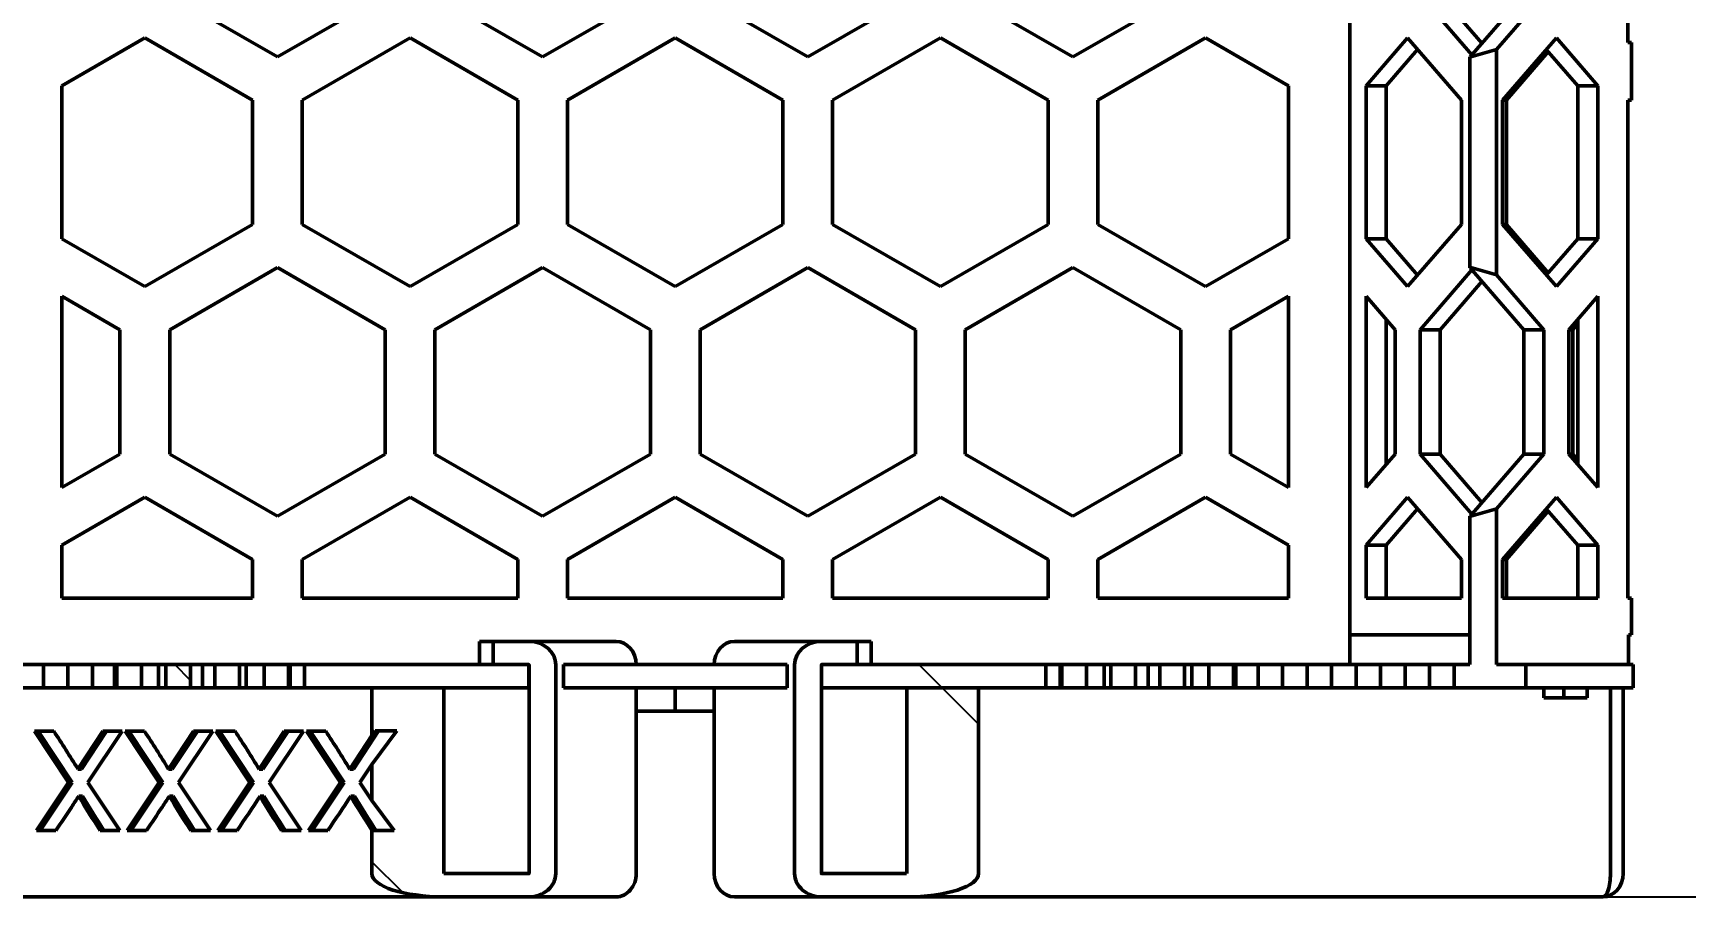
# Model space of a CAD drawing. Header units: millimetres. Extents: x 0 to 420, y 0 to 297.
# Drawn here: x 93.56 to 103.54, y 110.63 to 115.94 of the extents above; entities that cross this region are included whole.
import ezdxf

# ---------------------------------------------------------------- set-up
doc = ezdxf.new("R2010")
doc.units = ezdxf.units.MM
doc.header["$LTSCALE"] = 0.75
for name, color, linetype, lineweight in [('FD_Dimensions', 7, 'Continuous', 25), ('Hatching', 7, 'Continuous', 25), ('Visible', 7, 'Continuous', 50)]:
    doc.layers.add(name, color=color, linetype=linetype, lineweight=lineweight)
doc.styles.get("Standard").update_dxf_attribs({"font": 'arial.ttf'})
doc.dimstyles.new('Dim-ISO-25', dxfattribs={"dimtxt": 3.5, "dimasz": 3.5, "dimexe": 2.1, "dimexo": 2.1, "dimgap": 1.4, "dimtad": 1, "dimzin": 12, "dimdsep": 46, "dimtxsty": 'Standard', "dimcen": 0, "dimazin": 3, "dimtp": 0.1, "dimtm": 0.1, "dimtfac": 0.714286, "dimtmove": 0, "dimatfit": 3, "dimfxl": 1, "dimtzin": 12, "dimarcsym": 0})

# ---------------------------------------------------------------- blocks, each defined once
blk = doc.blocks.new('*D14')
at = {"layer": 'Defpoints', "color": 0, "transparency": 16777216}
for p in [(96.556716, 110.729372), (151.770328, 110.729372), (88.439213, 91.75135)]:
    blk.add_point(p, dxfattribs=at)
at = {"layer": 'FD_Dimensions', "color": 0, "lineweight": -2, "transparency": 16777216}
for p, q in [((98.656716, 110.729372), (153.870328, 110.729372)), ((151.770328, 95.25135), (151.770328, 107.229372)), ((90.539213, 91.75135), (153.870328, 91.75135))]:
    blk.add_line(p, q, dxfattribs=at)
at = {"layer": 'FD_Dimensions', "color": 0, "transparency": 16777216}
for points in [[(151.186994, 107.229372), (152.353661, 107.229372), (151.770328, 110.729372)], [(151.186994, 95.25135), (152.353661, 95.25135), (151.770328, 91.75135)]]:
    blk.add_solid(points, dxfattribs=at)
at = {"layer": 'FD_Dimensions', "color": 0, "transparency": 16777216, "insert": (148.583322, 101.240361), "char_height": 3.5, "attachment_point": 5, "rotation": 90}
blk.add_mtext('94.89', dxfattribs=at)

msp = doc.modelspace()

# ---------------------------------------------------------------- hatches: boundary and pattern name
at = {"layer": 'Hatching'}
h = msp.add_hatch(dxfattribs=at)
h.set_pattern_fill('ANSI31', color=256, angle=90, style=0)
h.paths.add_polyline_path([(99.6761, 112.1303), (98.537, 112.1303), (98.3221, 112.1303), (98.3221, 111.9903), (99.6761, 111.9903)], flags=0)
h.paths.add_polyline_path([(96.5565, 112.1303), (96.3418, 112.1303), (95.2024, 112.1303), (95.2024, 111.9903), (96.5565, 111.9903), (96.5565, 112.1301)], flags=0)
edge = h.paths.add_edge_path(flags=0)
edge.add_line((95.6089, 111.1322), (95.6089, 110.8698))
edge.add_ellipse((96.0439, 110.8698), major_axis=(0.435, 0), ratio=0.322774, start_angle=180, end_angle=270)
edge.add_line((96.0439, 110.7294), (96.5567, 110.7294))
edge.add_ellipse((96.5567, 110.8698), major_axis=(-0.1621, 0), ratio=0.866025, start_angle=89.99989, end_angle=180)
edge.add_line((96.7188, 110.8698), (96.7188, 112.1297))
edge.add_ellipse((96.5567, 112.1297), major_axis=(-0.1621, 0), ratio=0.866025, start_angle=180, end_angle=270.00001)
edge.add_line((96.5567, 112.2701), (96.3418, 112.2701))
edge.add_line((96.3418, 112.2701), (96.3418, 112.1303))
edge.add_line((96.3418, 112.1303), (96.3418, 112.1301))
edge.add_line((96.3418, 112.1301), (96.5565, 112.1301))
edge.add_line((96.5565, 112.1301), (96.5567, 112.1301))
edge.add_ellipse((96.5567, 112.1297), major_axis=(-0.000462, 0), ratio=0.866025, start_angle=180, end_angle=270.00001, ccw=False)
edge.add_line((96.5572, 112.1297), (96.5572, 110.8698))
edge.add_ellipse((96.5567, 110.8698), major_axis=(-0.000462, 0), ratio=0.866025, start_angle=89.96266, end_angle=180, ccw=False)
edge.add_line((96.5567, 110.8694), (96.0439, 110.8694))
edge.add_ellipse((96.0439, 110.8698), major_axis=(0.00124, 0), ratio=0.322774, start_angle=180, end_angle=270, ccw=False)
edge.add_line((96.0427, 110.8698), (96.0427, 111.9899))
edge.add_line((96.0427, 111.9899), (95.6089, 111.9899))
edge.add_line((95.6089, 111.9899), (95.6089, 111.7024))
edge.add_line((95.6089, 111.7024), (95.6291, 111.7299))
edge.add_line((95.6291, 111.7299), (95.7598, 111.7299))
edge.add_line((95.7598, 111.7299), (95.6089, 111.5272))
edge.add_line((95.6089, 111.5272), (95.6089, 111.311))
edge.add_line((95.6089, 111.311), (95.7429, 111.1299))
edge.add_line((95.7429, 111.1299), (95.6106, 111.1299))
edge.add_line((95.6106, 111.1299), (95.6089, 111.1322))
h.paths.add_polyline_path([(92.8874, 111.9903), (93.0353, 111.9903), (93.0353, 112.1303), (92.8874, 112.1303)], flags=0)
h.paths.add_polyline_path([(93.1833, 111.9903), (93.3312, 111.9903), (93.3312, 112.1303), (93.1833, 112.1303)], flags=0)
h.paths.add_polyline_path([(93.4791, 111.9903), (93.627, 111.9903), (93.627, 112.1303), (93.4791, 112.1303)], flags=0)
h.paths.add_polyline_path([(93.7749, 111.9903), (93.9229, 111.9903), (93.9229, 112.1303), (93.7749, 112.1303)], flags=0)
h.paths.add_polyline_path([(94.0708, 111.9903), (94.2187, 111.9903), (94.2187, 112.1303), (94.0708, 112.1303)], flags=0)
h.paths.add_polyline_path([(94.3666, 111.9903), (94.5145, 111.9903), (94.5145, 112.1303), (94.3666, 112.1303)], flags=0)
h.paths.add_polyline_path([(94.6624, 111.9903), (94.8104, 111.9903), (94.8104, 112.1303), (94.6624, 112.1303)], flags=0)
h.paths.add_polyline_path([(94.9583, 111.9903), (95.1062, 111.9903), (95.1062, 112.1303), (94.9583, 112.1303)], flags=0)
h.paths.add_polyline_path([(96.7644, 111.9903), (98.1142, 111.9903), (98.1142, 112.1303), (96.7644, 112.1303)], flags=0)
h.paths.add_polyline_path([(99.7724, 111.9903), (99.9203, 111.9903), (99.9203, 112.1303), (99.7724, 112.1303)], flags=0)
h.paths.add_polyline_path([(100.0682, 111.9903), (100.2162, 111.9903), (100.2162, 112.1303), (100.0682, 112.1303)], flags=0)
h.paths.add_polyline_path([(100.3641, 111.9903), (100.512, 111.9903), (100.512, 112.1303), (100.3641, 112.1303)], flags=0)
h.paths.add_polyline_path([(100.6599, 111.9903), (100.8078, 111.9903), (100.8078, 112.1303), (100.6599, 112.1303)], flags=0)
h.paths.add_polyline_path([(100.9557, 111.9903), (101.1037, 111.9903), (101.1037, 112.1303), (100.9557, 112.1303)], flags=0)
h.paths.add_polyline_path([(101.2516, 111.9903), (101.3995, 111.9903), (101.3995, 112.1303), (101.2516, 112.1303)], flags=0)
h.paths.add_polyline_path([(101.5474, 111.9903), (101.6953, 111.9903), (101.6953, 112.1303), (101.5474, 112.1303)], flags=0)
h.paths.add_polyline_path([(101.8433, 111.9903), (101.9912, 111.9903), (101.9912, 112.1303), (101.8433, 112.1303)], flags=0)
h.paths.add_polyline_path([(102.1391, 111.9903), (102.5719, 111.9903), (102.5719, 112.1303), (102.3946, 112.1303), (102.3946, 113.0699), (102.2393, 113.0251), (102.233, 113.0269), (102.233, 112.1303), (102.1391, 112.1303)], flags=0)
h.paths.add_polyline_path([(102.3946, 117.2526), (102.3946, 118.6125), (102.2393, 118.5676), (102.233, 118.5695), (102.233, 117.2956), (102.2393, 117.2975)], flags=0)
h.paths.add_polyline_path([(102.3946, 122.7952), (102.3946, 124.155), (102.2393, 124.1102), (102.233, 124.112), (102.233, 122.8382), (102.2393, 122.84)], flags=0)
h.paths.add_polyline_path([(102.3946, 128.3377), (102.3946, 129.6976), (102.2393, 129.6528), (102.233, 129.6546), (102.233, 128.3808), (102.2393, 128.3826)], flags=0)
h.paths.add_polyline_path([(92.6456, 129.6546), (92.6393, 129.6528), (92.484, 129.6976), (92.484, 128.3377), (92.6393, 128.3826), (92.6456, 128.3808)], flags=0)
h.paths.add_polyline_path([(102.2393, 126.8815), (102.233, 126.8833), (102.233, 125.6095), (102.2393, 125.6113), (102.3946, 125.5665), (102.3946, 126.9263)], flags=0)
h.paths.add_polyline_path([(92.6456, 124.112), (92.6393, 124.1102), (92.484, 124.155), (92.484, 122.7952), (92.6393, 122.84), (92.6456, 122.8382)], flags=0)
h.paths.add_polyline_path([(92.6393, 113.0251), (92.484, 113.0699), (92.484, 112.1303), (92.3067, 112.1303), (92.3067, 111.9903), (92.7395, 111.9903), (92.7395, 112.1303), (92.6456, 112.1303), (92.6456, 113.0269)], flags=0)
h.paths.add_polyline_path([(102.233, 120.0669), (102.2393, 120.0687), (102.3946, 120.0239), (102.3946, 121.3837), (102.2393, 121.3389), (102.233, 121.3407)], flags=0)
edge = h.paths.add_edge_path(flags=0)
edge.add_line((102.233, 132.0907), (102.233, 131.152))
edge.add_line((102.233, 131.152), (102.2393, 131.1539))
edge.add_line((102.2393, 131.1539), (102.3946, 131.109))
edge.add_line((102.3946, 131.109), (102.3946, 132.0907))
edge.add_ellipse((102.2325, 132.0907), major_axis=(-0.1621, 0), ratio=0.866025, start_angle=180, end_angle=270)
edge.add_line((102.2325, 132.2311), (102.2302, 132.2311))
edge.add_line((102.2302, 132.2311), (102.2302, 132.0911))
edge.add_line((102.2302, 132.0911), (102.2325, 132.0911))
edge.add_ellipse((102.2325, 132.0907), major_axis=(-0.000462, 0), ratio=0.866025, start_angle=180, end_angle=270, ccw=False)
h.paths.add_polyline_path([(102.233, 115.7982), (102.233, 114.5243), (102.2393, 114.5262), (102.3946, 114.4813), (102.3946, 115.8412), (102.2393, 115.7963)], flags=0)
h.paths.add_polyline_path([(92.6393, 125.6113), (92.6456, 125.6095), (92.6456, 126.8833), (92.6393, 126.8815), (92.484, 126.9263), (92.484, 125.5665)], flags=0)
edge = h.paths.add_edge_path(flags=0)
edge.add_ellipse((101.9418, 132.0683), major_axis=(-0.234, -0.0028), ratio=0.85644, start_angle=99.30566, end_angle=186.85337)
edge.add_line((102.1732, 132.0989), (100.9324, 139.1415))
edge.add_line((100.9324, 139.1415), (100.9496, 137.7024))
edge.add_line((100.9496, 137.7024), (101.9136, 132.2311))
edge.add_line((101.9136, 132.2311), (97.7193, 132.2311))
edge.add_line((97.7193, 132.2311), (97.7193, 132.0911))
edge.add_line((97.7193, 132.0911), (101.9383, 132.0911))
edge.add_line((101.9383, 132.0911), (101.9423, 132.0683))
edge.add_ellipse((101.9418, 132.0683), major_axis=(-0.000467, -0.000006), ratio=0.85644, start_angle=99.30571, end_angle=186.83234, ccw=False)
edge.add_line((101.9419, 132.0679), (101.7923, 132.0481))
edge.add_line((101.7923, 132.0481), (101.7947, 131.8461))
edge.add_line((101.7947, 131.8461), (101.9767, 131.8702))
h.paths.add_polyline_path([(92.6456, 114.5243), (92.6456, 115.7982), (92.6393, 115.7963), (92.484, 115.8412), (92.484, 114.4813), (92.6393, 114.5262)], flags=0)
h.paths.add_polyline_path([(92.6456, 117.2956), (92.6456, 118.5695), (92.6393, 118.5676), (92.484, 118.6125), (92.484, 117.2526), (92.6393, 117.2975)], flags=0)
edge = h.paths.add_edge_path(flags=0)
edge.add_line((92.484, 131.109), (92.6393, 131.1539))
edge.add_line((92.6393, 131.1539), (92.6456, 131.152))
edge.add_line((92.6456, 131.152), (92.6456, 132.0907))
edge.add_ellipse((92.6461, 132.0907), major_axis=(0.000462, 0), ratio=0.866025, start_angle=90, end_angle=180, ccw=False)
edge.add_line((92.6461, 132.0911), (92.6484, 132.0911))
edge.add_line((92.6484, 132.0911), (92.6484, 132.2311))
edge.add_line((92.6484, 132.2311), (92.6461, 132.2311))
edge.add_ellipse((92.6461, 132.0907), major_axis=(0.1621, 0), ratio=0.866025, start_angle=90, end_angle=180)
edge.add_line((92.484, 132.0907), (92.484, 131.109))
h.paths.add_polyline_path([(92.484, 120.0239), (92.6393, 120.0687), (92.6456, 120.0669), (92.6456, 121.3407), (92.6393, 121.3389), (92.484, 121.3837)], flags=0)
edge = h.paths.add_edge_path(flags=0)
edge.add_line((93.0863, 132.0481), (92.9367, 132.0679))
edge.add_ellipse((92.9368, 132.0683), major_axis=(0.000467, -0.000006), ratio=0.85644, start_angle=173.16766, end_angle=260.69434, ccw=False)
edge.add_line((92.9363, 132.0683), (92.9403, 132.0911))
edge.add_line((92.9403, 132.0911), (97.1593, 132.0911))
edge.add_line((97.1593, 132.0911), (97.1593, 132.2311))
edge.add_line((97.1593, 132.2311), (92.965, 132.2311))
edge.add_line((92.965, 132.2311), (93.929, 137.7024))
edge.add_line((93.929, 137.7024), (93.9462, 139.1415))
edge.add_line((93.9462, 139.1415), (92.7054, 132.0989))
edge.add_ellipse((92.9368, 132.0683), major_axis=(0.234, -0.0028), ratio=0.85644, start_angle=173.14663, end_angle=260.69434)
edge.add_line((92.9019, 131.8702), (93.0839, 131.8461))
edge.add_line((93.0839, 131.8461), (93.0863, 132.0481))
edge = h.paths.add_edge_path(flags=0)
edge.add_line((98.8347, 110.8694), (98.3219, 110.8694))
edge.add_ellipse((98.3219, 110.8698), major_axis=(0.000462, 0), ratio=0.866025, start_angle=180, end_angle=270.006, ccw=False)
edge.add_line((98.3214, 110.8698), (98.3214, 112.1299))
edge.add_ellipse((98.3219, 112.1299), major_axis=(0.000462, 0), ratio=0.866026, start_angle=90.00001, end_angle=180, ccw=False)
edge.add_line((98.3219, 112.1303), (98.3221, 112.1303))
edge.add_line((98.3221, 112.1303), (98.537, 112.1303))
edge.add_line((98.537, 112.1303), (98.537, 112.2703))
edge.add_line((98.537, 112.2703), (98.3219, 112.2703))
edge.add_ellipse((98.3219, 112.1299), major_axis=(0.1621, 0), ratio=0.866026, start_angle=90.00001, end_angle=180)
edge.add_line((98.1598, 112.1299), (98.1598, 110.8698))
edge.add_ellipse((98.3219, 110.8698), major_axis=(0.1621, 0), ratio=0.866025, start_angle=180, end_angle=270.00002)
edge.add_line((98.3219, 110.7294), (98.8347, 110.7294))
edge.add_ellipse((98.8347, 110.8698), major_axis=(-0.435, 0), ratio=0.322781, start_angle=89.99981, end_angle=180)
edge.add_line((99.2696, 110.8698), (99.2696, 111.9899))
edge.add_line((99.2696, 111.9899), (98.8359, 111.9899))
edge.add_line((98.8359, 111.9899), (98.8359, 110.8698))
edge.add_ellipse((98.8347, 110.8698), major_axis=(-0.00124, 0), ratio=0.322781, start_angle=89.94027, end_angle=180, ccw=False)
edge = h.paths.add_edge_path(flags=0)
edge.add_line((99.7393, 136.9131), (99.7393, 136.9943))
edge.add_line((99.7393, 136.9943), (99.7192, 137.0029))
edge.add_line((99.7192, 137.0029), (99.7192, 137.0129))
edge.add_line((99.7192, 137.0129), (99.7393, 137.0284))
edge.add_line((99.7393, 137.0284), (99.7393, 137.1097))
edge.add_line((99.7393, 137.1097), (99.7192, 137.1183))
edge.add_line((99.7192, 137.1183), (99.7192, 137.1283))
edge.add_line((99.7192, 137.1283), (99.7393, 137.1438))
edge.add_line((99.7393, 137.1438), (99.7393, 137.2251))
edge.add_line((99.7393, 137.2251), (99.7192, 137.2337))
edge.add_line((99.7192, 137.2337), (99.7192, 137.2437))
edge.add_line((99.7192, 137.2437), (99.7393, 137.2592))
edge.add_line((99.7393, 137.2592), (99.7393, 137.3404))
edge.add_line((99.7393, 137.3404), (99.7192, 137.349))
edge.add_line((99.7192, 137.349), (99.7192, 137.359))
edge.add_line((99.7192, 137.359), (99.7393, 137.3745))
edge.add_line((99.7393, 137.3745), (99.7393, 137.4558))
edge.add_line((99.7393, 137.4558), (99.7192, 137.4644))
edge.add_line((99.7192, 137.4644), (99.7192, 137.4744))
edge.add_line((99.7192, 137.4744), (99.7393, 137.4899))
edge.add_line((99.7393, 137.4899), (99.7393, 137.5712))
edge.add_line((99.7393, 137.5712), (99.7192, 137.5798))
edge.add_line((99.7192, 137.5798), (99.7192, 137.5898))
edge.add_line((99.7192, 137.5898), (99.7393, 137.6053))
edge.add_line((99.7393, 137.6053), (99.7393, 137.6865))
edge.add_line((99.7393, 137.6865), (99.7192, 137.6951))
edge.add_line((99.7192, 137.6951), (99.7192, 137.7051))
edge.add_line((99.7192, 137.7051), (99.7393, 137.7206))
edge.add_line((99.7393, 137.7206), (99.7393, 137.8019))
edge.add_line((99.7393, 137.8019), (99.7192, 137.8105))
edge.add_line((99.7192, 137.8105), (99.7192, 137.8205))
edge.add_line((99.7192, 137.8205), (99.7393, 137.836))
edge.add_line((99.7393, 137.836), (99.7393, 137.9172))
edge.add_line((99.7393, 137.9172), (99.7192, 137.9259))
edge.add_line((99.7192, 137.9259), (99.7192, 137.9359))
edge.add_line((99.7192, 137.9359), (99.7393, 137.9514))
edge.add_line((99.7393, 137.9514), (99.7393, 138.0326))
edge.add_line((99.7393, 138.0326), (99.7192, 138.0412))
edge.add_line((99.7192, 138.0412), (99.7192, 138.0512))
edge.add_line((99.7192, 138.0512), (99.7393, 138.0667))
edge.add_line((99.7393, 138.0667), (99.7393, 138.148))
edge.add_line((99.7393, 138.148), (99.7192, 138.1566))
edge.add_line((99.7192, 138.1566), (99.7192, 138.1666))
edge.add_line((99.7192, 138.1666), (99.7393, 138.1821))
edge.add_line((99.7393, 138.1821), (99.7393, 138.2633))
edge.add_line((99.7393, 138.2633), (99.7192, 138.272))
edge.add_line((99.7192, 138.272), (99.7192, 138.282))
edge.add_line((99.7192, 138.282), (99.7393, 138.2975))
edge.add_line((99.7393, 138.2975), (99.7393, 138.3787))
edge.add_line((99.7393, 138.3787), (99.7192, 138.3873))
edge.add_line((99.7192, 138.3873), (99.7192, 138.3973))
edge.add_line((99.7192, 138.3973), (99.7393, 138.4128))
edge.add_line((99.7393, 138.4128), (99.7393, 138.4941))
edge.add_line((99.7393, 138.4941), (99.7192, 138.5027))
edge.add_line((99.7192, 138.5027), (99.7192, 138.5127))
edge.add_line((99.7192, 138.5127), (99.7393, 138.5282))
edge.add_line((99.7393, 138.5282), (99.7393, 138.6094))
edge.add_line((99.7393, 138.6094), (99.7192, 138.6181))
edge.add_line((99.7192, 138.6181), (99.7192, 138.6281))
edge.add_line((99.7192, 138.6281), (99.7393, 138.6435))
edge.add_line((99.7393, 138.6435), (99.7393, 138.7248))
edge.add_line((99.7393, 138.7248), (99.7192, 138.7334))
edge.add_line((99.7192, 138.7334), (99.7192, 138.7434))
edge.add_line((99.7192, 138.7434), (99.7393, 138.7589))
edge.add_line((99.7393, 138.7589), (99.7393, 138.8402))
edge.add_line((99.7393, 138.8402), (99.7192, 138.8488))
edge.add_line((99.7192, 138.8488), (99.7192, 138.8588))
edge.add_line((99.7192, 138.8588), (99.7393, 138.8743))
edge.add_line((99.7393, 138.8743), (99.7393, 138.9555))
edge.add_line((99.7393, 138.9555), (99.7192, 138.9641))
edge.add_line((99.7192, 138.9641), (99.7192, 138.9741))
edge.add_line((99.7192, 138.9741), (99.7393, 138.9896))
edge.add_line((99.7393, 138.9896), (99.7393, 139.0709))
edge.add_line((99.7393, 139.0709), (99.7192, 139.0795))
edge.add_line((99.7192, 139.0795), (99.7192, 139.0895))
edge.add_line((99.7192, 139.0895), (99.7393, 139.105))
edge.add_line((99.7393, 139.105), (99.7393, 139.1863))
edge.add_line((99.7393, 139.1863), (99.7192, 139.1949))
edge.add_line((99.7192, 139.1949), (99.7192, 139.2049))
edge.add_line((99.7192, 139.2049), (99.7393, 139.2204))
edge.add_line((99.7393, 139.2204), (99.7393, 139.2311))
edge.add_ellipse((99.6393, 139.2311), major_axis=(0.1, 0), ratio=1, start_angle=0, end_angle=90)
edge.add_line((99.6393, 139.3311), (100.868, 139.3311))
edge.add_line((100.868, 139.3311), (100.868, 139.5311))
edge.add_line((100.868, 139.5311), (99.9913, 139.5311))
edge.add_line((99.9913, 139.5311), (99.4393, 139.5311))
edge.add_line((99.4393, 139.5311), (99.4393, 139.3311))
edge.add_line((99.4393, 139.3311), (99.2516, 139.3311))
edge.add_line((99.2516, 139.3311), (99.1535, 139.3311))
edge.add_line((99.1535, 139.3311), (99.1535, 138.8311))
edge.add_line((99.1535, 138.8311), (99.2706, 138.8311))
edge.add_line((99.2706, 138.8311), (99.3693, 138.8311))
edge.add_line((99.3693, 138.8311), (99.3693, 137.3311))
edge.add_line((99.3693, 137.3311), (99.0293, 137.3311))
edge.add_line((99.0293, 137.3311), (99.0293, 136.3311))
edge.add_line((99.0293, 136.3311), (99.6393, 136.3311))
edge.add_ellipse((99.6393, 136.4311), major_axis=(0, -0.1), ratio=1, start_angle=360, end_angle=442.39479)
edge.add_line((99.7384, 136.4179), (99.7192, 136.4261))
edge.add_line((99.7192, 136.4261), (99.7192, 136.4361))
edge.add_line((99.7192, 136.4361), (99.7393, 136.4516))
edge.add_line((99.7393, 136.4516), (99.7393, 136.5329))
edge.add_line((99.7393, 136.5329), (99.7192, 136.5415))
edge.add_line((99.7192, 136.5415), (99.7192, 136.5515))
edge.add_line((99.7192, 136.5515), (99.7393, 136.567))
edge.add_line((99.7393, 136.567), (99.7393, 136.6482))
edge.add_line((99.7393, 136.6482), (99.7192, 136.6568))
edge.add_line((99.7192, 136.6568), (99.7192, 136.6668))
edge.add_line((99.7192, 136.6668), (99.7393, 136.6823))
edge.add_line((99.7393, 136.6823), (99.7393, 136.7636))
edge.add_line((99.7393, 136.7636), (99.7192, 136.7722))
edge.add_line((99.7192, 136.7722), (99.7192, 136.7822))
edge.add_line((99.7192, 136.7822), (99.7393, 136.7977))
edge.add_line((99.7393, 136.7977), (99.7393, 136.879))
edge.add_line((99.7393, 136.879), (99.7192, 136.8876))
edge.add_line((99.7192, 136.8876), (99.7192, 136.8976))
edge.add_line((99.7192, 136.8976), (99.7393, 136.9131))
edge = h.paths.add_edge_path(flags=0)
edge.add_line((95.1594, 136.6568), (95.1393, 136.6482))
edge.add_line((95.1393, 136.6482), (95.1393, 136.567))
edge.add_line((95.1393, 136.567), (95.1594, 136.5515))
edge.add_line((95.1594, 136.5515), (95.1594, 136.5415))
edge.add_line((95.1594, 136.5415), (95.1393, 136.5329))
edge.add_line((95.1393, 136.5329), (95.1393, 136.4516))
edge.add_line((95.1393, 136.4516), (95.1594, 136.4361))
edge.add_line((95.1594, 136.4361), (95.1594, 136.4261))
edge.add_line((95.1594, 136.4261), (95.1402, 136.4179))
edge.add_ellipse((95.2393, 136.4311), major_axis=(-0.0991, -0.0132), ratio=1, start_angle=360, end_angle=442.39479)
edge.add_line((95.2393, 136.3311), (95.8493, 136.3311))
edge.add_line((95.8493, 136.3311), (95.8493, 137.3311))
edge.add_line((95.8493, 137.3311), (95.5093, 137.3311))
edge.add_line((95.5093, 137.3311), (95.5093, 138.8311))
edge.add_line((95.5093, 138.8311), (95.608, 138.8311))
edge.add_line((95.608, 138.8311), (95.7251, 138.8311))
edge.add_line((95.7251, 138.8311), (95.7251, 139.3311))
edge.add_line((95.7251, 139.3311), (95.627, 139.3311))
edge.add_line((95.627, 139.3311), (95.4393, 139.3311))
edge.add_line((95.4393, 139.3311), (95.4393, 139.5311))
edge.add_line((95.4393, 139.5311), (94.8873, 139.5311))
edge.add_line((94.8873, 139.5311), (94.0105, 139.5311))
edge.add_line((94.0105, 139.5311), (94.0105, 139.3311))
edge.add_line((94.0105, 139.3311), (95.2393, 139.3311))
edge.add_ellipse((95.2393, 139.2311), major_axis=(0, 0.1), ratio=1, start_angle=360, end_angle=450)
edge.add_line((95.1393, 139.2311), (95.1393, 139.2204))
edge.add_line((95.1393, 139.2204), (95.1594, 139.2049))
edge.add_line((95.1594, 139.2049), (95.1594, 139.1949))
edge.add_line((95.1594, 139.1949), (95.1393, 139.1863))
edge.add_line((95.1393, 139.1863), (95.1393, 139.105))
edge.add_line((95.1393, 139.105), (95.1594, 139.0895))
edge.add_line((95.1594, 139.0895), (95.1594, 139.0795))
edge.add_line((95.1594, 139.0795), (95.1393, 139.0709))
edge.add_line((95.1393, 139.0709), (95.1393, 138.9896))
edge.add_line((95.1393, 138.9896), (95.1594, 138.9741))
edge.add_line((95.1594, 138.9741), (95.1594, 138.9641))
edge.add_line((95.1594, 138.9641), (95.1393, 138.9555))
edge.add_line((95.1393, 138.9555), (95.1393, 138.8743))
edge.add_line((95.1393, 138.8743), (95.1594, 138.8588))
edge.add_line((95.1594, 138.8588), (95.1594, 138.8488))
edge.add_line((95.1594, 138.8488), (95.1393, 138.8402))
edge.add_line((95.1393, 138.8402), (95.1393, 138.7589))
edge.add_line((95.1393, 138.7589), (95.1594, 138.7434))
edge.add_line((95.1594, 138.7434), (95.1594, 138.7334))
edge.add_line((95.1594, 138.7334), (95.1393, 138.7248))
edge.add_line((95.1393, 138.7248), (95.1393, 138.6435))
edge.add_line((95.1393, 138.6435), (95.1594, 138.6281))
edge.add_line((95.1594, 138.6281), (95.1594, 138.6181))
edge.add_line((95.1594, 138.6181), (95.1393, 138.6094))
edge.add_line((95.1393, 138.6094), (95.1393, 138.5282))
edge.add_line((95.1393, 138.5282), (95.1594, 138.5127))
edge.add_line((95.1594, 138.5127), (95.1594, 138.5027))
edge.add_line((95.1594, 138.5027), (95.1393, 138.4941))
edge.add_line((95.1393, 138.4941), (95.1393, 138.4128))
edge.add_line((95.1393, 138.4128), (95.1594, 138.3973))
edge.add_line((95.1594, 138.3973), (95.1594, 138.3873))
edge.add_line((95.1594, 138.3873), (95.1393, 138.3787))
edge.add_line((95.1393, 138.3787), (95.1393, 138.2975))
edge.add_line((95.1393, 138.2975), (95.1594, 138.282))
edge.add_line((95.1594, 138.282), (95.1594, 138.272))
edge.add_line((95.1594, 138.272), (95.1393, 138.2633))
edge.add_line((95.1393, 138.2633), (95.1393, 138.1821))
edge.add_line((95.1393, 138.1821), (95.1594, 138.1666))
edge.add_line((95.1594, 138.1666), (95.1594, 138.1566))
edge.add_line((95.1594, 138.1566), (95.1393, 138.148))
edge.add_line((95.1393, 138.148), (95.1393, 138.0667))
edge.add_line((95.1393, 138.0667), (95.1594, 138.0512))
edge.add_line((95.1594, 138.0512), (95.1594, 138.0412))
edge.add_line((95.1594, 138.0412), (95.1393, 138.0326))
edge.add_line((95.1393, 138.0326), (95.1393, 137.9514))
edge.add_line((95.1393, 137.9514), (95.1594, 137.9359))
edge.add_line((95.1594, 137.9359), (95.1594, 137.9259))
edge.add_line((95.1594, 137.9259), (95.1393, 137.9172))
edge.add_line((95.1393, 137.9172), (95.1393, 137.836))
edge.add_line((95.1393, 137.836), (95.1594, 137.8205))
edge.add_line((95.1594, 137.8205), (95.1594, 137.8105))
edge.add_line((95.1594, 137.8105), (95.1393, 137.8019))
edge.add_line((95.1393, 137.8019), (95.1393, 137.7206))
edge.add_line((95.1393, 137.7206), (95.1594, 137.7051))
edge.add_line((95.1594, 137.7051), (95.1594, 137.6951))
edge.add_line((95.1594, 137.6951), (95.1393, 137.6865))
edge.add_line((95.1393, 137.6865), (95.1393, 137.6053))
edge.add_line((95.1393, 137.6053), (95.1594, 137.5898))
edge.add_line((95.1594, 137.5898), (95.1594, 137.5798))
edge.add_line((95.1594, 137.5798), (95.1393, 137.5712))
edge.add_line((95.1393, 137.5712), (95.1393, 137.4899))
edge.add_line((95.1393, 137.4899), (95.1594, 137.4744))
edge.add_line((95.1594, 137.4744), (95.1594, 137.4644))
edge.add_line((95.1594, 137.4644), (95.1393, 137.4558))
edge.add_line((95.1393, 137.4558), (95.1393, 137.3745))
edge.add_line((95.1393, 137.3745), (95.1594, 137.359))
edge.add_line((95.1594, 137.359), (95.1594, 137.349))
edge.add_line((95.1594, 137.349), (95.1393, 137.3404))
edge.add_line((95.1393, 137.3404), (95.1393, 137.2592))
edge.add_line((95.1393, 137.2592), (95.1594, 137.2437))
edge.add_line((95.1594, 137.2437), (95.1594, 137.2337))
edge.add_line((95.1594, 137.2337), (95.1393, 137.2251))
edge.add_line((95.1393, 137.2251), (95.1393, 137.1438))
edge.add_line((95.1393, 137.1438), (95.1594, 137.1283))
edge.add_line((95.1594, 137.1283), (95.1594, 137.1183))
edge.add_line((95.1594, 137.1183), (95.1393, 137.1097))
edge.add_line((95.1393, 137.1097), (95.1393, 137.0284))
edge.add_line((95.1393, 137.0284), (95.1594, 137.0129))
edge.add_line((95.1594, 137.0129), (95.1594, 137.0029))
edge.add_line((95.1594, 137.0029), (95.1393, 136.9943))
edge.add_line((95.1393, 136.9943), (95.1393, 136.9131))
edge.add_line((95.1393, 136.9131), (95.1594, 136.8976))
edge.add_line((95.1594, 136.8976), (95.1594, 136.8876))
edge.add_line((95.1594, 136.8876), (95.1393, 136.879))
edge.add_line((95.1393, 136.879), (95.1393, 136.7977))
edge.add_line((95.1393, 136.7977), (95.1594, 136.7822))
edge.add_line((95.1594, 136.7822), (95.1594, 136.7722))
edge.add_line((95.1594, 136.7722), (95.1393, 136.7636))
edge.add_line((95.1393, 136.7636), (95.1393, 136.6823))
edge.add_line((95.1393, 136.6823), (95.1594, 136.6668))
edge.add_line((95.1594, 136.6668), (95.1594, 136.6568))

# ---------------------------------------------------------------- linework, layer by layer
at = {"layer": 'Visible', "extrusion": (-1e-16, -1, 0)}
for p, q in [((101.5102, 131.7337), (101.5102, 112.1303)), ((103.1862, 115.8829), (103.1862, 117.2109)), ((94.3893, 116.1716), (95.0393, 115.7963)), ((95.0393, 115.7963), (95.6893, 116.1716)), ((95.9893, 116.1716), (96.6393, 115.7963)), ((96.6393, 115.7963), (97.2893, 116.1716)), ((98.2393, 115.7963), (97.5893, 116.1716)), ((98.8893, 116.1716), (98.2393, 115.7963)), ((99.8393, 115.7963), (99.1893, 116.1716)), ((100.4893, 116.1716), (99.8393, 115.7963)), ((102.2464, 115.8101), (101.9333, 116.1716)), ((102.3071, 115.8801), (102.0546, 116.1716)), ((102.5595, 116.1716), (102.2355, 115.7974)), ((102.6808, 116.1716), (102.3946, 115.8412)), ((94.2393, 115.9118), (93.7393, 115.6231)), ((94.8893, 115.5365), (94.2393, 115.9118)), ((95.8393, 115.9118), (95.1893, 115.5365)), ((96.4893, 115.5365), (95.8393, 115.9118)), ((97.4393, 115.9118), (96.7893, 115.5365)), ((98.0893, 115.5365), (97.4393, 115.9118)), ((98.3893, 115.5365), (99.0393, 115.9118)), ((99.0393, 115.9118), (99.6893, 115.5365)), ((99.9893, 115.5365), (100.6393, 115.9118)), ((100.6393, 115.9118), (101.1393, 115.6231)), ((101.8583, 115.9118), (101.6083, 115.6231)), ((102.1833, 115.5365), (101.8583, 115.9118)), ((102.4308, 115.5365), (102.7558, 115.9118)), ((102.7558, 115.9118), (103.0058, 115.6231)), ((101.9189, 115.8418), (101.7296, 115.6231)), ((102.233, 115.7982), (102.233, 114.5243)), ((102.2393, 115.7963), (102.233, 115.7982)), ((102.3946, 115.8412), (102.2393, 115.7963)), ((102.3946, 114.4813), (102.3946, 115.8412)), ((102.4546, 115.5365), (102.7071, 115.8281)), ((102.6952, 115.8418), (102.8845, 115.6231)), ((103.1912, 115.8829), (103.1862, 115.8829)), ((103.1912, 115.8829), (103.21, 115.8829)), ((103.21, 115.5365), (103.21, 115.8829)), ((93.7393, 115.6231), (93.7393, 114.6994)), ((101.1393, 115.6231), (101.1393, 114.6994)), ((101.7296, 115.6231), (101.6083, 115.6231)), ((101.6083, 115.6231), (101.6083, 114.6994)), ((101.7296, 115.6231), (101.7296, 114.6994)), ((102.8845, 115.6231), (102.8845, 114.6994)), ((103.0058, 115.6231), (102.8845, 115.6231)), ((103.0058, 115.6231), (103.0058, 114.6994)), ((94.8893, 114.786), (94.8893, 115.5365)), ((95.1893, 115.5365), (95.1893, 114.786)), ((96.4893, 114.786), (96.4893, 115.5365)), ((96.7893, 115.5365), (96.7893, 114.786)), ((98.0893, 114.786), (98.0893, 115.5365)), ((98.3893, 114.786), (98.3893, 115.5365)), ((99.6893, 115.5365), (99.6893, 114.786)), ((99.9893, 114.786), (99.9893, 115.5365)), ((102.1833, 114.786), (102.1833, 115.5365)), ((102.4308, 114.786), (102.4308, 115.5365)), ((102.4546, 115.5365), (102.4308, 115.5365)), ((102.4546, 114.786), (102.4546, 115.5365)), ((103.1862, 112.5312), (103.1862, 115.5365)), ((103.1862, 115.5365), (103.1912, 115.5365)), ((103.21, 115.5365), (103.1912, 115.5365)), ((93.7393, 114.6994), (94.2393, 114.4107)), ((94.2393, 114.4107), (94.8893, 114.786)), ((95.1893, 114.786), (95.8393, 114.4107)), ((95.8393, 114.4107), (96.4893, 114.786)), ((96.7893, 114.786), (97.4393, 114.4107)), ((97.4393, 114.4107), (98.0893, 114.786)), ((99.0393, 114.4107), (98.3893, 114.786)), ((99.6893, 114.786), (99.0393, 114.4107)), ((100.6393, 114.4107), (99.9893, 114.786)), ((101.1393, 114.6994), (100.6393, 114.4107)), ((101.7296, 114.6994), (101.6083, 114.6994)), ((101.6083, 114.6994), (101.8583, 114.4107)), ((101.7296, 114.6994), (101.9189, 114.4807)), ((101.8583, 114.4107), (102.1833, 114.786)), ((102.7558, 114.4107), (102.4308, 114.786)), ((102.4546, 114.786), (102.4308, 114.786)), ((102.7071, 114.4944), (102.4546, 114.786)), ((102.8845, 114.6994), (102.6952, 114.4807)), ((103.0058, 114.6994), (102.7558, 114.4107)), ((103.0058, 114.6994), (102.8845, 114.6994)), ((95.0393, 114.5262), (94.3893, 114.1509)), ((95.6893, 114.1509), (95.0393, 114.5262)), ((96.6393, 114.5262), (95.9893, 114.1509)), ((97.2893, 114.1509), (96.6393, 114.5262)), ((97.5893, 114.1509), (98.2393, 114.5262)), ((98.2393, 114.5262), (98.8893, 114.1509)), ((99.1893, 114.1509), (99.8393, 114.5262)), ((99.8393, 114.5262), (100.4893, 114.1509)), ((102.2464, 114.5124), (101.9333, 114.1509)), ((102.233, 114.5243), (102.2393, 114.5262)), ((102.2355, 114.5251), (102.5595, 114.1509)), ((102.2393, 114.5262), (102.3946, 114.4813)), ((102.3071, 114.4424), (102.0546, 114.1509)), ((102.3946, 114.4813), (102.6808, 114.1509)), ((94.0893, 114.1509), (93.7393, 114.353)), ((93.7393, 114.353), (93.7393, 113.1983)), ((100.7893, 114.1509), (101.1393, 114.353)), ((101.1393, 114.353), (101.1393, 113.1983)), ((101.7833, 114.1509), (101.6083, 114.353)), ((101.6083, 114.353), (101.6083, 113.1983)), ((102.8308, 114.1509), (103.0058, 114.353)), ((103.0058, 114.353), (103.0058, 113.1983)), ((101.7296, 114.213), (101.7296, 113.3383)), ((102.8845, 114.213), (102.8845, 113.3383)), ((94.0893, 113.4003), (94.0893, 114.1509)), ((94.3893, 114.1509), (94.3893, 113.4003)), ((95.6893, 113.4003), (95.6893, 114.1509)), ((95.9893, 114.1509), (95.9893, 113.4003)), ((97.2893, 113.4003), (97.2893, 114.1509)), ((97.5893, 113.4003), (97.5893, 114.1509)), ((98.8893, 114.1509), (98.8893, 113.4003)), ((99.1893, 113.4003), (99.1893, 114.1509)), ((100.4893, 114.1509), (100.4893, 113.4003)), ((100.7893, 113.4003), (100.7893, 114.1509)), ((101.7833, 113.4003), (101.7833, 114.1509)), ((102.0546, 114.1509), (101.9333, 114.1509)), ((101.9333, 114.1509), (101.9333, 113.4003)), ((102.0546, 114.1509), (102.0546, 113.4003)), ((102.6808, 114.1509), (102.5595, 114.1509)), ((102.5595, 114.1509), (102.5595, 113.4003)), ((102.6808, 114.1509), (102.6808, 113.4003)), ((102.8308, 113.4003), (102.8308, 114.1509)), ((102.8546, 114.1509), (102.8308, 114.1509)), ((102.8546, 114.1509), (102.8845, 114.1855)), ((102.8546, 113.4003), (102.8546, 114.1509)), ((93.7393, 113.1983), (94.0893, 113.4003)), ((94.3893, 113.4003), (95.0393, 113.0251)), ((95.0393, 113.0251), (95.6893, 113.4003)), ((95.9893, 113.4003), (96.6393, 113.0251)), ((96.6393, 113.0251), (97.2893, 113.4003)), ((98.2393, 113.0251), (97.5893, 113.4003)), ((98.8893, 113.4003), (98.2393, 113.0251)), ((99.8393, 113.0251), (99.1893, 113.4003)), ((100.4893, 113.4003), (99.8393, 113.0251)), ((101.1393, 113.1983), (100.7893, 113.4003)), ((101.6083, 113.1983), (101.7833, 113.4003)), ((102.0546, 113.4003), (101.9333, 113.4003)), ((101.9333, 113.4003), (102.2464, 113.0388)), ((102.0546, 113.4003), (102.3071, 113.1088)), ((102.5595, 113.4003), (102.2355, 113.0262)), ((102.6808, 113.4003), (102.3946, 113.0699)), ((102.6808, 113.4003), (102.5595, 113.4003)), ((103.0058, 113.1983), (102.8308, 113.4003)), ((102.8546, 113.4003), (102.8308, 113.4003)), ((102.8845, 113.3657), (102.8546, 113.4003)), ((94.2393, 113.1405), (93.7393, 112.8519)), ((94.8893, 112.7653), (94.2393, 113.1405)), ((95.8393, 113.1405), (95.1893, 112.7653)), ((96.4893, 112.7653), (95.8393, 113.1405)), ((96.7893, 112.7653), (97.4393, 113.1405)), ((97.4393, 113.1405), (98.0893, 112.7653)), ((98.3893, 112.7653), (99.0393, 113.1405)), ((99.0393, 113.1405), (99.6893, 112.7653)), ((99.9893, 112.7653), (100.6393, 113.1405)), ((100.6393, 113.1405), (101.1393, 112.8519)), ((101.8583, 113.1405), (101.6083, 112.8519)), ((102.1833, 112.7653), (101.8583, 113.1405)), ((102.4308, 112.7653), (102.7558, 113.1405)), ((102.7558, 113.1405), (103.0058, 112.8519)), ((101.9189, 113.0705), (101.7296, 112.8519)), ((102.2393, 113.0251), (102.233, 113.0269)), ((102.233, 113.0269), (102.233, 112.1303)), ((102.3946, 113.0699), (102.2393, 113.0251)), ((102.3946, 112.1303), (102.3946, 113.0699)), ((102.4546, 112.7653), (102.7071, 113.0568)), ((102.6952, 113.0705), (102.8845, 112.8519)), ((93.7393, 112.8519), (93.7393, 112.5312)), ((101.1393, 112.8519), (101.1393, 112.5312)), ((101.7296, 112.8519), (101.6083, 112.8519)), ((101.6083, 112.8519), (101.6083, 112.5312)), ((101.7296, 112.8519), (101.7296, 112.5312)), ((103.0058, 112.8519), (102.8845, 112.8519)), ((102.8845, 112.8519), (102.8845, 112.5312)), ((103.0058, 112.8519), (103.0058, 112.5312)), ((94.8893, 112.5312), (94.8893, 112.7653)), ((95.1893, 112.7653), (95.1893, 112.5312)), ((96.4893, 112.5312), (96.4893, 112.7653)), ((96.7893, 112.5312), (96.7893, 112.7653)), ((98.0893, 112.7653), (98.0893, 112.5312)), ((98.3893, 112.5312), (98.3893, 112.7653)), ((99.6893, 112.7653), (99.6893, 112.5312)), ((99.9893, 112.5312), (99.9893, 112.7653)), ((102.1833, 112.5312), (102.1833, 112.7653)), ((102.4308, 112.5312), (102.4308, 112.7653)), ((102.4546, 112.7653), (102.4308, 112.7653)), ((102.4546, 112.5312), (102.4546, 112.7653)), ((93.7393, 112.5312), (94.8893, 112.5312)), ((95.1893, 112.5312), (96.4893, 112.5312)), ((98.0893, 112.5312), (96.7893, 112.5312)), ((99.6893, 112.5312), (98.3893, 112.5312)), ((101.1393, 112.5312), (99.9893, 112.5312)), ((101.6083, 112.5312), (102.1833, 112.5312)), ((103.0058, 112.5312), (102.4308, 112.5312)), ((103.1912, 112.5312), (103.1862, 112.5312)), ((103.1912, 112.5312), (103.21, 112.5312)), ((103.21, 112.3103), (103.21, 112.5312)), ((102.233, 112.3103), (101.5102, 112.3103)), ((103.1912, 112.3103), (103.1912, 112.1303)), ((103.21, 112.3103), (103.1912, 112.3103)), ((96.3418, 112.2701), (96.2578, 112.2701)), ((96.2578, 112.1303), (96.2578, 112.2701)), ((96.5567, 112.2701), (96.3418, 112.2701)), ((96.3418, 112.2701), (96.3418, 112.1301)), ((97.0824, 112.2701), (96.5567, 112.2701)), ((98.3219, 112.2703), (97.7962, 112.2703)), ((98.537, 112.2703), (98.3219, 112.2703)), ((98.537, 112.1303), (98.537, 112.2703)), ((98.621, 112.2703), (98.537, 112.2703)), ((98.621, 112.1303), (98.621, 112.2703)), ((93.627, 112.1303), (93.4791, 112.1303)), ((93.627, 111.9903), (93.627, 112.1303)), ((93.627, 112.1303), (93.7749, 112.1303)), ((93.9229, 112.1303), (93.7749, 112.1303)), ((93.7749, 112.1303), (93.7749, 111.9903)), ((93.9229, 111.9903), (93.9229, 112.1303)), ((93.9229, 112.1303), (94.0562, 112.1303)), ((94.0562, 111.9903), (94.0562, 112.1303)), ((94.0562, 112.1303), (94.0708, 112.1303)), ((94.2187, 112.1303), (94.0708, 112.1303)), ((94.0708, 112.1303), (94.0708, 111.9903)), ((94.2187, 111.9903), (94.2187, 112.1303)), ((94.2187, 112.1303), (94.3212, 112.1303)), ((94.3212, 111.9903), (94.3212, 112.1303)), ((94.3212, 112.1303), (94.3666, 112.1303)), ((94.5145, 112.1303), (94.3666, 112.1303)), ((94.3666, 112.1303), (94.3666, 111.9903)), ((94.5145, 111.9903), (94.5145, 112.1303)), ((94.5145, 112.1303), (94.5862, 112.1303)), ((94.5862, 111.9903), (94.5862, 112.1303)), ((94.5862, 112.1303), (94.6624, 112.1303)), ((94.8104, 112.1303), (94.6624, 112.1303)), ((94.6624, 112.1303), (94.6624, 111.9903)), ((94.8104, 111.9903), (94.8104, 112.1303)), ((94.8104, 112.1303), (94.8512, 112.1303)), ((94.8512, 111.9903), (94.8512, 112.1303)), ((94.8512, 112.1303), (94.9583, 112.1303)), ((95.1062, 112.1303), (94.9583, 112.1303)), ((94.9583, 112.1303), (94.9583, 111.9903)), ((95.1062, 111.9903), (95.1062, 112.1303)), ((95.1062, 112.1303), (95.1162, 112.1303)), ((95.1162, 112.1303), (95.2024, 112.1303)), ((95.1162, 111.9903), (95.1162, 112.1303)), ((96.5565, 112.1303), (95.2024, 112.1303)), ((95.2024, 112.1303), (95.2024, 111.9903)), ((96.3418, 112.1301), (96.5567, 112.1301)), ((96.5565, 111.9903), (96.5565, 112.1303)), ((96.5572, 112.1297), (96.5572, 110.8698)), ((96.7188, 110.8698), (96.7188, 112.1297)), ((98.1142, 112.1303), (96.7644, 112.1303)), ((96.7644, 112.1303), (96.7644, 111.9903)), ((98.1142, 111.9903), (98.1142, 112.1303)), ((98.1598, 112.1299), (98.1598, 110.8698)), ((98.3214, 110.8698), (98.3214, 112.1299)), ((98.3219, 112.1303), (98.537, 112.1303)), ((99.6761, 112.1303), (98.3221, 112.1303)), ((98.3221, 112.1303), (98.3221, 111.9903)), ((98.621, 112.1303), (98.537, 112.1303)), ((99.6761, 111.9903), (99.6761, 112.1303)), ((99.7624, 112.1303), (99.6761, 112.1303)), ((99.7724, 112.1303), (99.7624, 112.1303)), ((99.7624, 111.9903), (99.7624, 112.1303)), ((99.9203, 112.1303), (99.7724, 112.1303)), ((99.7724, 112.1303), (99.7724, 111.9903)), ((99.9203, 111.9903), (99.9203, 112.1303)), ((100.0274, 112.1303), (99.9203, 112.1303)), ((100.0682, 112.1303), (100.0274, 112.1303)), ((100.0274, 111.9903), (100.0274, 112.1303)), ((100.2162, 112.1303), (100.0682, 112.1303)), ((100.0682, 112.1303), (100.0682, 111.9903)), ((100.2162, 111.9903), (100.2162, 112.1303)), ((100.2924, 112.1303), (100.2162, 112.1303)), ((100.3641, 112.1303), (100.2924, 112.1303)), ((100.2924, 111.9903), (100.2924, 112.1303)), ((100.512, 112.1303), (100.3641, 112.1303)), ((100.3641, 112.1303), (100.3641, 111.9903)), ((100.512, 111.9903), (100.512, 112.1303)), ((100.5574, 112.1303), (100.512, 112.1303)), ((100.6599, 112.1303), (100.5574, 112.1303)), ((100.5574, 111.9903), (100.5574, 112.1303)), ((100.8078, 112.1303), (100.6599, 112.1303)), ((100.6599, 112.1303), (100.6599, 111.9903)), ((100.8078, 111.9903), (100.8078, 112.1303)), ((100.8224, 112.1303), (100.8078, 112.1303)), ((100.9557, 112.1303), (100.8224, 112.1303)), ((100.8224, 111.9903), (100.8224, 112.1303)), ((101.1037, 112.1303), (100.9557, 112.1303)), ((100.9557, 112.1303), (100.9557, 111.9903)), ((101.1037, 111.9903), (101.1037, 112.1303)), ((101.2516, 112.1303), (101.1037, 112.1303)), ((101.3995, 112.1303), (101.2516, 112.1303)), ((101.2516, 112.1303), (101.2516, 111.9903)), ((101.3995, 111.9903), (101.3995, 112.1303)), ((101.5474, 112.1303), (101.3995, 112.1303)), ((101.6953, 112.1303), (101.5474, 112.1303)), ((101.5474, 112.1303), (101.5474, 111.9903)), ((101.6953, 111.9903), (101.6953, 112.1303)), ((101.8433, 112.1303), (101.6953, 112.1303)), ((101.9912, 112.1303), (101.8433, 112.1303)), ((101.8433, 112.1303), (101.8433, 111.9903)), ((101.9912, 111.9903), (101.9912, 112.1303)), ((102.1391, 112.1303), (101.9912, 112.1303)), ((102.233, 112.1303), (102.1391, 112.1303)), ((102.1391, 112.1303), (102.1391, 111.9903)), ((102.5719, 112.1303), (102.3946, 112.1303)), ((102.5719, 111.9903), (102.5719, 112.1303)), ((103.2183, 112.1303), (102.5719, 112.1303)), ((103.2183, 111.9903), (103.2183, 112.1303)), ((92.199, 111.9899), (95.6089, 111.9899)), ((95.6089, 111.9899), (93.3996, 111.9899)), ((93.4791, 111.9903), (93.627, 111.9903)), ((93.7749, 111.9903), (93.627, 111.9903)), ((93.7749, 111.9903), (93.9229, 111.9903)), ((93.8693, 111.9899), (93.8693, 111.9903)), ((94.0562, 111.9903), (93.9229, 111.9903)), ((94.0708, 111.9903), (94.0562, 111.9903)), ((94.0708, 111.9903), (94.2187, 111.9903)), ((94.1493, 111.9903), (94.1493, 111.9899)), ((94.3212, 111.9903), (94.2187, 111.9903)), ((94.3666, 111.9903), (94.3212, 111.9903)), ((94.3666, 111.9903), (94.5145, 111.9903)), ((94.5862, 111.9903), (94.5145, 111.9903)), ((94.6624, 111.9903), (94.5862, 111.9903)), ((94.6624, 111.9903), (94.8104, 111.9903)), ((94.8512, 111.9903), (94.8104, 111.9903)), ((94.9583, 111.9903), (94.8512, 111.9903)), ((94.9583, 111.9903), (95.1062, 111.9903)), ((95.1162, 111.9903), (95.1062, 111.9903)), ((95.2024, 111.9903), (95.1162, 111.9903)), ((95.2024, 111.9903), (96.5565, 111.9903)), ((96.0427, 111.9899), (95.6089, 111.9899)), ((95.6089, 111.9899), (95.6089, 111.7024)), ((96.0427, 110.8698), (96.0427, 111.9899)), ((96.5572, 111.9899), (96.0427, 111.9899)), ((96.4493, 111.9899), (96.4493, 111.9903)), ((96.4493, 111.9899), (96.4493, 111.9899)), ((96.4494, 111.9899), (96.4493, 111.9899)), ((96.5572, 111.9899), (96.4494, 111.9899)), ((96.4494, 111.9899), (96.4494, 111.9899)), ((96.5565, 111.9903), (96.5572, 111.9903)), ((96.7644, 111.9903), (98.1142, 111.9903)), ((97.2039, 111.9903), (97.204, 110.8698)), ((97.4393, 111.9899), (97.2039, 111.9899)), ((97.6746, 111.9899), (97.4393, 111.9899)), ((97.4393, 111.8499), (97.4393, 111.9899)), ((97.6746, 110.8698), (97.6746, 111.9903)), ((98.3214, 111.9903), (98.3221, 111.9903)), ((98.4292, 111.9899), (98.3214, 111.9899)), ((98.8359, 111.9899), (98.3214, 111.9899)), ((98.3221, 111.9903), (99.6761, 111.9903)), ((98.4292, 111.9899), (98.4292, 111.9899)), ((98.4293, 111.9899), (98.4292, 111.9899)), ((98.4293, 111.9903), (98.4293, 111.9899)), ((98.4293, 111.9899), (98.4293, 111.9899)), ((99.2696, 111.9899), (98.8359, 111.9899)), ((98.8359, 111.9899), (98.8359, 110.8698)), ((99.2696, 110.8698), (99.2696, 111.9899)), ((99.2696, 111.9899), (102.6795, 111.9899)), ((99.6761, 111.9903), (99.7624, 111.9903)), ((99.7624, 111.9903), (99.7724, 111.9903)), ((99.7724, 111.9903), (99.9203, 111.9903)), ((99.9203, 111.9903), (100.0274, 111.9903)), ((100.0274, 111.9903), (100.0682, 111.9903)), ((100.0682, 111.9903), (100.2162, 111.9903)), ((100.2162, 111.9903), (100.2924, 111.9903)), ((100.2924, 111.9903), (100.3641, 111.9903)), ((100.3641, 111.9903), (100.512, 111.9903)), ((100.512, 111.9903), (100.5574, 111.9903)), ((100.5574, 111.9903), (100.6599, 111.9903)), ((100.6599, 111.9903), (100.8078, 111.9903)), ((100.7293, 111.9899), (100.7293, 111.9903)), ((100.8078, 111.9903), (100.8224, 111.9903)), ((100.8224, 111.9903), (100.9557, 111.9903)), ((100.9557, 111.9903), (101.1037, 111.9903)), ((101.0093, 111.9903), (101.0093, 111.9899)), ((101.1037, 111.9903), (101.2516, 111.9903)), ((101.2516, 111.9903), (101.3995, 111.9903)), ((101.3995, 111.9903), (101.5474, 111.9903)), ((101.5474, 111.9903), (101.6953, 111.9903)), ((101.6953, 111.9903), (101.8433, 111.9903)), ((101.8433, 111.9903), (101.9912, 111.9903)), ((101.9912, 111.9903), (102.1391, 111.9903)), ((102.1391, 111.9903), (102.5719, 111.9903)), ((103.2183, 111.9903), (102.5719, 111.9903)), ((102.6795, 111.9903), (102.6795, 111.9303)), ((102.8008, 111.9303), (102.6795, 111.9303)), ((102.8008, 111.9903), (102.8008, 111.9303)), ((102.8008, 111.9303), (102.9408, 111.9303)), ((102.9408, 111.9303), (102.9408, 111.9903)), ((102.9408, 111.9899), (103.0823, 111.9899)), ((103.0823, 111.9899), (103.0823, 110.8698)), ((103.1587, 110.8698), (103.1588, 111.9899)), ((97.4393, 111.8499), (97.2039, 111.8499)), ((97.6746, 111.8499), (97.4393, 111.8499)), ((93.7788, 111.4189), (93.5734, 111.7298)), ((93.5734, 111.7298), (93.6899, 111.7298)), ((93.8014, 111.4189), (93.596, 111.7298)), ((93.835, 111.5002), (93.9863, 111.7298)), ((93.8576, 111.5002), (94.0089, 111.7298)), ((94.1033, 111.7298), (93.8958, 111.4194)), ((93.9863, 111.7298), (94.1033, 111.7298)), ((94.3254, 111.4189), (94.12, 111.7298)), ((94.12, 111.7298), (94.2365, 111.7298)), ((94.348, 111.4189), (94.1426, 111.7298)), ((94.3815, 111.5002), (94.5334, 111.7298)), ((94.4041, 111.5002), (94.556, 111.7298)), ((94.6504, 111.7298), (94.4429, 111.4194)), ((94.5334, 111.7298), (94.6504, 111.7298)), ((94.8725, 111.4189), (94.667, 111.7298)), ((94.667, 111.7298), (94.7835, 111.7298)), ((94.8951, 111.4189), (94.6896, 111.7298)), ((94.9286, 111.5002), (95.0805, 111.7298)), ((94.9512, 111.5002), (95.1031, 111.7298)), ((95.1975, 111.7298), (94.99, 111.4194)), ((95.0805, 111.7298), (95.1975, 111.7298)), ((95.4195, 111.4189), (95.2141, 111.7298)), ((95.2141, 111.7298), (95.3306, 111.7298)), ((95.4421, 111.4189), (95.2367, 111.7298)), ((95.4757, 111.5002), (95.6089, 111.7024)), ((95.4983, 111.5002), (95.6496, 111.7299)), ((95.6089, 111.7024), (95.6291, 111.7299)), ((95.7598, 111.7299), (95.6089, 111.5272)), ((95.6291, 111.7299), (95.7598, 111.7299)), ((93.8576, 111.5002), (93.835, 111.5002)), ((94.4041, 111.5002), (94.3815, 111.5002)), ((94.9512, 111.5002), (94.9286, 111.5002)), ((95.4983, 111.5002), (95.4757, 111.5002)), ((95.6089, 111.5272), (95.5371, 111.4194)), ((95.6089, 111.5272), (95.6089, 111.311)), ((93.5859, 111.1298), (93.7788, 111.4189)), ((93.6085, 111.1298), (93.8014, 111.4189)), ((93.8014, 111.4189), (93.7788, 111.4189)), ((93.8958, 111.4194), (94.0882, 111.1298)), ((94.1324, 111.1298), (94.3254, 111.4189)), ((94.155, 111.1298), (94.348, 111.4189)), ((94.348, 111.4189), (94.3254, 111.4189)), ((94.4429, 111.4194), (94.6353, 111.1298)), ((94.6795, 111.1298), (94.8725, 111.4189)), ((94.7021, 111.1298), (94.8951, 111.4189)), ((94.8951, 111.4189), (94.8725, 111.4189)), ((94.99, 111.4194), (95.1819, 111.1299)), ((95.2266, 111.1299), (95.4195, 111.4189)), ((95.2492, 111.1299), (95.4421, 111.4189)), ((95.4421, 111.4189), (95.4195, 111.4189)), ((95.5371, 111.4194), (95.6089, 111.311)), ((93.8633, 111.3364), (93.8407, 111.3364)), ((94.4104, 111.3364), (94.3878, 111.3364)), ((94.9569, 111.3364), (94.9343, 111.3364)), ((95.504, 111.3364), (95.4814, 111.3364)), ((95.6089, 111.311), (95.7429, 111.1299)), ((93.7029, 111.1298), (93.5859, 111.1298)), ((94.0882, 111.1298), (93.9697, 111.1298)), ((94.2495, 111.1298), (94.1324, 111.1298)), ((94.6353, 111.1298), (94.5168, 111.1298)), ((94.7965, 111.1299), (94.6795, 111.1298)), ((95.1819, 111.1299), (95.0638, 111.1299)), ((95.3436, 111.1299), (95.2266, 111.1299)), ((95.6089, 111.1322), (95.6089, 110.8698)), ((95.6106, 111.1299), (95.6089, 111.1322)), ((95.7429, 111.1299), (95.6106, 111.1299)), ((96.5567, 110.8694), (96.0439, 110.8694)), ((98.8347, 110.8694), (98.3219, 110.8694)), ((96.0439, 110.7294), (91.8416, 110.7294)), ((96.0439, 110.7294), (96.5567, 110.7294)), ((97.0824, 110.7294), (96.5567, 110.7294)), ((98.3219, 110.7294), (97.7962, 110.7294)), ((98.3219, 110.7294), (98.8347, 110.7294)), ((98.8347, 110.7294), (103.037, 110.7294)), ((103.037, 110.7294), (103.0372, 110.7294))]:
    msp.add_line(p, q, dxfattribs=at)
at = {"layer": 'Visible'}
for centre, radius, start, end in [((83.3944, 105.0651), 12.2645, 31.64783, 32.91698), ((88.9847, 108.2514), 6.2992, 31.04684, 33.51797), ((84.488, 105.0651), 12.2645, 31.64783, 32.91698), ((85.0351, 105.0651), 12.2645, 31.64783, 32.91698), ((98.2202, 113.9269), 5.0882, 210.60423, 213.34692), ((98.2428, 113.9269), 5.0882, 210.60423, 213.34692), ((98.7672, 113.9269), 5.0882, 210.60423, 213.34692), ((98.7898, 113.9269), 5.0882, 210.60423, 213.34692), ((78.1445, 122.387), 20.1001, 325.94043, 326.64833), ((100.7163, 114.8166), 6.7485, 211.04414, 213.11433), ((100.7389, 114.8166), 6.7485, 211.04414, 213.11433), ((78.6916, 122.387), 20.1001, 325.94043, 326.64833), ((102.1574, 115.3617), 7.7956, 211.08744, 212.85745), ((102.2554, 115.4076), 7.8839, 211.09056, 212.86058)]:
    msp.add_arc(centre, radius, start, end, dxfattribs=at)
for centre, major_axis, ratio, start_param, end_param in [((96.5567, 112.1297), (-0.1621, 0), 0.866025, 3.141593, 4.712389), ((98.3219, 112.1299), (-0.1621, 0), 0.866026, -1.570796, 0), ((96.0439, 110.8698), (-0.435, 0), 0.322774, 0, 1.570796), ((96.5567, 110.8698), (-0.1621, 0), 0.866025, 1.570795, 3.141593), ((98.3219, 110.8698), (-0.1621, 0), 0.866025, 0, 1.570797), ((98.8347, 110.8698), (-0.435, 0), 0.322781, 1.570795, 3.141593)]:
    msp.add_ellipse(centre, major_axis=major_axis, ratio=ratio, start_param=start_param, end_param=end_param, dxfattribs=at)
at = {"layer": 'Visible', "extrusion": (0, 0, -1)}
for centre, major_axis, ratio, start_param, end_param in [((97.0824, 112.1297), (0, 0.1404), 0.866025, 0, 1.566377), ((97.7962, 112.1299), (0, 0.1404), 0.866026, -1.56795, 0), ((96.5567, 112.1297), (-0.000302, 0.000302), 1, 0.785398, 2.356195), ((98.3219, 112.1299), (-0.000302, 0.000302), 1, 5.497787, 7.068583), ((96.5567, 110.8698), (-0.000302, 0.000302), 1, 2.356194, 3.927643), ((97.0824, 110.8698), (0, 0.1404), 0.866025, 1.570796, 3.141593), ((97.7962, 110.8698), (0, 0.1404), 0.866025, 3.141593, 4.712386), ((98.3219, 110.8698), (-0.000302, 0.000302), 1, 3.926886, 5.497787), ((103.037, 110.8698), (0, 0.1404), 0.322781, 1.570796, 3.141593), ((103.0372, 110.8698), (0, 0.1404), 0.86603, 1.570793, 3.141589)]:
    msp.add_ellipse(centre, major_axis=major_axis, ratio=ratio, start_param=start_param, end_param=end_param, dxfattribs=at)
at = {"layer": 'Visible'}
for points, knots in [([(93.8407, 111.3364), (93.8254, 111.3138), (93.8115, 111.2932), (93.7981, 111.2727), (93.7647, 111.2219), (93.7349, 111.1778), (93.7029, 111.1298)], [0.36660431, 0.36660431, 0.36660431, 0.36660431, 0.39200799, 0.39200799, 0.39200799, 0.45033529, 0.45033529, 0.45033529, 0.45033529]), ([(94.3878, 111.3364), (94.3725, 111.3138), (94.3586, 111.2932), (94.3451, 111.2727), (94.3117, 111.2218), (94.2816, 111.1778), (94.2495, 111.1298)], [0.36652731, 0.36652731, 0.36652731, 0.36652731, 0.39192546, 0.39192546, 0.39192546, 0.45034551, 0.45034551, 0.45034551, 0.45034551])]:
    msp.add_open_spline(points, degree=3, knots=knots, dxfattribs=at)

# ---------------------------------------------------------------- dimensions: what is measured, and where the dimension line sits
at = {"layer": 'FD_Dimensions'}
dim = msp.add_linear_dim(base=(151.7703, 110.7294), p1=(88.4392, 91.7514), p2=(96.5567, 110.7294), angle=270, dimstyle='Dim-ISO-25', override={"dimlfac": 5, "dimclrd": 0, "dimclre": 0}, dxfattribs=at)
dim.commit()
dim.dimension.update_dxf_attribs({"geometry": '*D14', "text_midpoint": (148.5833, 101.2404)})

doc.saveas('drawing.dxf')
